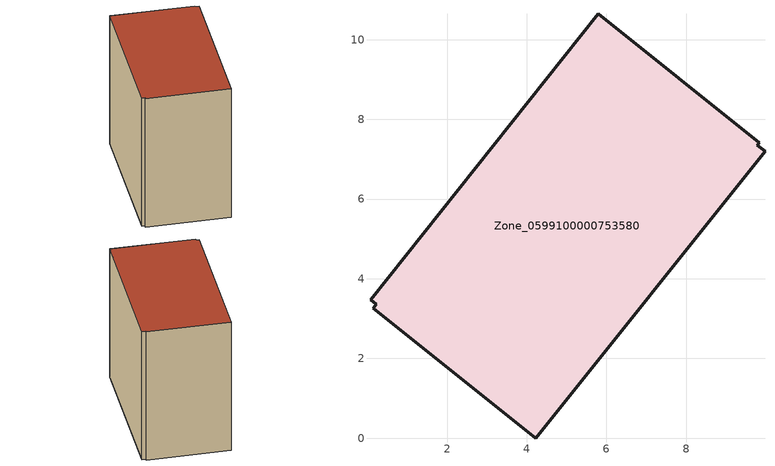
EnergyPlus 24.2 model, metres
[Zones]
Zone_0599100000753580
 floor ground (C_G): 0.23,3.36 0.08,3.48 5.79,10.65 9.84,7.42 9.79,7.35 9.98,7.2 4.23,0 0.15,3.26 z0.61
 wall outside (C_F): 0.08,3.48 0.23,3.36 0.15,3.26 4.23,0 9.98,7.2 9.79,7.35 9.84,7.42 5.79,10.65 0.08,3.48 z0.61:9.73
 roof outside (C_R): 0.23,3.36 0.15,3.26 4.23,0 9.98,7.2 9.79,7.35 9.84,7.42 5.79,10.65 0.08,3.48 z9.73
[BUILDING]
Pand.0599100000753580: North Axis=0; Terrain=City; Loads Convergence Tolerance Value=0.04; Temperature Convergence Tolerance Value=0.4; Solar Distribution=FullExterior; Maximum Number of Warmup Days=25; Minimum Number of Warmup Days=1
[Site:Location]
Rotterdam.The.Hague.AP_ZH_NLD Design_Conditions: Latitude=51.96; Longitude=4.45; Time Zone=1; Elevation=-4.5
[SITE:GROUNDTEMPERATURE:BUILDINGSURFACE]
18, 18, 18, 18, 18, 18, 18, 18, 18, 18, 18, 18
[MATERIAL] Thermal Absorptance=0.9; Solar Absorptance=0.7; Visible Absorptance=0.7
Name | Roughness | Thickness | Conductivity | Density | Specific Heat
G.TC.2006-2014 | MediumSmooth | 0.15 | 0.06 | 540 | 1210
F.TC.2006-2014 | Rough | 0.3 | 0.12 | 1920 | 840
R.TC.2006-2014 | MediumRough | 0.2 | 0.08 | 1500 | 1000
[CONSTRUCTION]
C_G: G.TC.2006-2014
C_F: F.TC.2006-2014
C_R: R.TC.2006-2014
[ZONE]
Zone_0599100000753580: Type=1; Multiplier=1; Ceiling Height=Autocalculate; Volume=Autocalculate; Floor Area=autocalculate; Part of Total Floor Area=Yes
[ZONEINFILTRATION:DESIGNFLOWRATE]
Infil_Zone_0599100000753580: Zone or ZoneList or Space or SpaceList=Zone_0599100000753580; Schedule=AlwaysOn; Design Flow Rate Calculation Method=Flow/Area; Flow Rate per Floor Area=0.0015; Constant Term Coefficient=1; Temperature Term Coefficient=0; Velocity Term Coefficient=0; Velocity Squared Term Coefficient=0
[HVACTEMPLATE:ZONE:IDEALLOADSAIRSYSTEM]
Zone_0599100000753580: Maximum Heating Supply Air Temperature=50; Minimum Cooling Supply Air Temperature=13; Maximum Heating Supply Air Humidity Ratio=0.0156; Minimum Cooling Supply Air Humidity Ratio=0.0077; Heating Limit=NoLimit; Cooling Limit=NoLimit; Dehumidification Control Type=ConstantSensibleHeatRatio; Cooling Sensible Heat Ratio=0.7; Dehumidification Setpoint=60; Humidification Control Type=None; Humidification Setpoint=30; Outdoor Air Method=None; Outdoor Air Flow Rate per Person=0.00944; Outdoor Air Flow Rate per Zone Floor Area=0; Outdoor Air Flow Rate per Zone=0; Demand Controlled Ventilation Type=None; Outdoor Air Economizer Type=NoEconomizer; Heat Recovery Type=None; Sensible Heat Recovery Effectiveness=0.7; Latent Heat Recovery Effectiveness=0.65
[ZONECONTROL:THERMOSTAT]
ThermostatControl_Zone_0599100000753580: Zone or ZoneList=Zone_0599100000753580; Control Type Schedule=DualSetpointControlType; Control 1=Thermostat_Zone_0599100000753580; Temperature Difference Between Cutout And Setpoint=0
[THERMOSTATSETPOINT:DUALSETPOINT]
Thermostat_Zone_0599100000753580: Heating Setpoint Temperature Schedule=HeatingSetpoint_Zone_0599100000753580; Cooling Setpoint Temperature Schedule=CoolingSetpoint_Zone_0599100000753580
[SCHEDULE:COMPACT]
HeatingSetpoint_Zone_0599100000753580: Through: 12/31, For: AllDays, Until: 24:00, 21
CoolingSetpoint_Zone_0599100000753580: Through: 12/31, For: AllDays, Until: 24:00, 24
DualSetpointControlType: Through: 12/31, For: AllDays, Until: 24:00, 4
AlwaysOn: Through: 12/31, For: AllDays, Until: 24:00, 1
